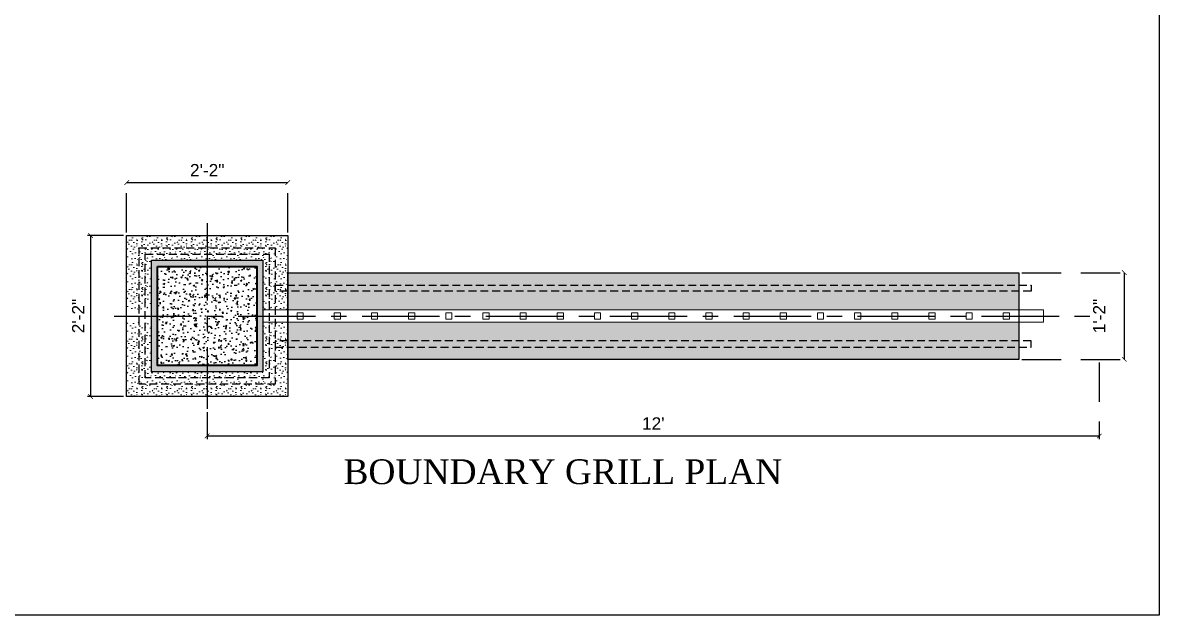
# Model space of a CAD drawing. Header units: inches. Extents: x 295786 to 300745, y 68261 to 70432.
# Drawn here: x 297268.4 to 297451.8, y 69253.3 to 69349 of the extents above; entities that cross this region are included whole.
import ezdxf

# ---------------------------------------------------------------- set-up
doc = ezdxf.new("R2010")
doc.units = ezdxf.units.IN
doc.header["$MEASUREMENT"] = 0
doc.linetypes.add('CENTER', pattern=[2, 1.25, -0.25, 0.25, -0.25])
doc.linetypes.add('HIDDEN', pattern=[9.525, 6.35, -3.175])
for name, color, linetype in [('A-TYP-ST-Hatch', 8, 'Continuous'), ('AR-TEXT', 3, 'Continuous'), ('CENTRE LINE', 8, 'CENTER'), ('DIM', 7, 'Continuous'), ('HIDDEN', 2, 'HIDDEN'), ('Kerb Hatch', 9, 'Continuous'), ('TITLE', 1, 'Continuous'), ('WALL', 4, 'Continuous')]:
    doc.layers.add(name, color=color, linetype=linetype)
for name, color, linetype, lineweight in [('E--CONCRETE-04', 6, 'Continuous', 40), ('F--BLOCKWALL-HATCH', 250, 'Continuous', 13), ('G--STELWRK-0', 8, 'Continuous', 13), ('G--STELWRK-1', 9, 'Continuous', 18)]:
    doc.layers.add(name, color=color, linetype=linetype, lineweight=lineweight)
doc.styles.add('3-16', font='arial.ttf')
doc.styles.add('TIME NEW', font='times.ttf')
doc.dimstyles.new('1-2', dxfattribs={"dimscale": 0.25, "dimtxt": 8, "dimasz": 3, "dimexe": 2, "dimexo": 2, "dimgap": 4, "dimtad": 1, "dimdec": 0, "dimzin": 0, "dimdsep": 46, "dimlunit": 4, "dimtxsty": '3-16', "dimblk": 'ARCHTICK', "dimcen": 0.09375, "dimclrd": 1, "dimclre": 8, "dimclrt": 2, "dimadec": 0, "dimazin": 0, "dimtfac": 1, "dimtdec": 0, "dimtofl": 0, "dimtmove": 2, "dimatfit": 3, "dimldrblk": 'AERO', "dimfxl": 0, "dimtolj": 1, "dimtzin": 0, "dimarcsym": 0})
pattern_1 = [(0, (-297333.9234, -69332.35), (0, 4), [0, -4]), (0, (-297333.8834, -69333.75), (0, 4), [0, -4]), (0, (-297333.7634, -69331.59), (0, 4), [0, -4]), (338.1986, (-297335.8434, -69332.83), (12.000001092, -3.999999642), [0.430812, -21.109848]), (216.8699, (-297335.4434, -69332.99), (11.9999996713, 8.000000493), [0.2, -19.8]), (130.6013, (-297335.6034, -69333.11), (20.00000168495, -23.9999960726), [0.36878, -36.509396]), (206.5651, (-297336.9234, -69333.59), (-3.999996632, -4.000005238), [0.089444, -8.854828]), (326.3099, (-297337.0034, -69333.63), (7.999998231, -4.000005338), [0.144224, -14.277984]), (108.4349, (-297336.8834, -69333.71), (-3.999993613, 8.0000017384), [0.126492, -12.52262]), (225, (-297334.3634, -69333.99), (-4e-16, -4.000001238), [0.169704, -5.487148]), (0, (-297334.4834, -69334.11), (4, 4), [0.24, -3.76]), (135, (-297334.2434, -69334.11), (-4.000001238, 0), [0.169704, -5.487148]), (251.5651, (-297334.8434, -69331.43), (3.999993613, 8.0000017384), [0.126492, -12.52262]), (0, (-297334.8834, -69331.55), (4, 4), [0.2, -3.8]), (143.1301, (-297334.6834, -69331.55), (-11.9999996713, 8.000000493), [0.2, -19.8]), (213.6901, (-297336.9634, -69331.39), (7.999998231, 4.000005338), [0.144224, -14.277984]), (341.5651, (-297337.0834, -69331.47), (-8.0000017384, 3.999993613), [0.252984, -12.396128]), (126.8699, (-297336.8434, -69331.55), (8.000000493, -11.9999996713), [0.2, -19.8]), (0, (-297335.8034, -69331.55), (0, 4), [0, -4]), (0, (-297336.8834, -69332.59), (0, 4), [0, -4]), (0, (-297335.7634, -69334.07), (0, 4), [0, -4]), (0, (-297334.6834, -69332.83), (0, 4), [0, -4]), (0, (-297335.8434, -69332.15), (0, 4), [0, -4]), (0, (-297336.7234, -69332.03), (0, 4), [0, -4]), (0, (-297336.3634, -69332.27), (0, 4), [0, -4]), (0, (-297336.5234, -69333.23), (0, 4), [0, -4]), (0, (-297337.4834, -69333.07), (0, 4), [0, -4]), (0, (-297337.4434, -69332.15), (0, 4), [0, -4]), (0, (-297337.5634, -69331.27), (0, 4), [0, -4]), (0, (-297336.3234, -69331.11), (0, 4), [0, -4]), (0, (-297335.4434, -69330.95), (0, 4), [0, -4]), (0, (-297334.0434, -69331.11), (0, 4), [0, -4]), (0, (-297335.0034, -69332.35), (0, 4), [0, -4]), (0, (-297335.4034, -69331.63), (0, 4), [0, -4]), (0, (-297335.0834, -69333.55), (0, 4), [0, -4]), (0, (-297336.2834, -69333.75), (0, 4), [0, -4]), (0, (-297335.0834, -69334.63), (0, 4), [0, -4]), (0, (-297336.4034, -69334.39), (0, 4), [0, -4]), (0, (-297337.6834, -69334.51), (0, 4), [0, -4]), (0, (-297337.2034, -69334.71), (0, 4), [0, -4]), (0, (-297337.1634, -69334.15), (0, 4), [0, -4]), (0, (-297334.4834, -69334.79), (0, 4), [0, -4]), (0, (-297334.0034, -69333.15), (0, 4), [0, -4]), (0, (-297334.2034, -69331.95), (0, 4), [0, -4]), (0, (-297336.0434, -69334.83), (0, 4), [0, -4])]

# ---------------------------------------------------------------- blocks, each defined once
blk = doc.blocks.new('grill wall plan')
at = {"layer": 'A-TYP-ST-Hatch', "linetype": 'Continuous', "ltscale": 1.5}
h = blk.add_hatch(dxfattribs=at)
h.set_pattern_fill('AR-SAND', color=250, scale=0.1, style=0)
h.set_pattern_definition([(37.5, (-297337.7234, -69334.91), (-0.00629933581, 0.1926823769), [0, -0.152, 0, -0.17, 0, -0.1625]), (7.5, (-297337.7234, -69334.91), (0.17697767053, 0.28221460652), [0, -0.082, 0, -0.137, 0, -0.0525]), (327.5, (-297337.8464, -69334.91), (0.311414186175, 0.00056590535), [0, -0.05, 0, -0.18, 0, -0.235]), (317.5, (-297337.8464, -69334.91), (0.30061266046, 0.0877675565), [0, -0.025, 0, -0.118, 0, -0.135])])
h.paths.add_polyline_path([(-9, 9), (9, 9), (9, -9), (-9, -9)])
h.paths.add_polyline_path([(-8, 8), (8, 8), (8, -8), (-8, -8)], flags=16)
at = {"layer": 'F--BLOCKWALL-HATCH'}
h = blk.add_hatch(dxfattribs=at)
h.set_pattern_fill('CONC', color=256, scale=4, pattern_type=2)
h.set_pattern_definition(pattern_1)
h.paths.add_polyline_path([(-9, 1), (-9, 9), (9, 9), (9, 1), (13, 1), (13, 13), (-13, 13), (-13, 1)])
h.paths.add_polyline_path([(9, -1), (9, -9), (-9, -9), (-9, -1), (-13, -1), (-13, -13), (13, -13), (13, -1)])
h = blk.add_hatch(dxfattribs=at)
h.set_pattern_fill('CONC', color=256, scale=4, pattern_type=2)
h.set_pattern_definition(pattern_1)
h.paths.add_polyline_path([(13, 1), (131, 1), (131, 7), (13, 7)])
h.paths.add_polyline_path([(131, -1), (13, -1), (13, -7), (131, -7)])
at = {"layer": 'Kerb Hatch'}
h = blk.add_hatch(dxfattribs=at)
h.set_pattern_fill('AR-CONC', color=250, scale=0.335, style=0)
h.set_pattern_definition([(50, (-297337.7234, -69334.91), (2.402821612, -0.210219652), [0.25125, -2.76375]), (355, (-297337.7234, -69334.91), (-0.464816968, 2.519843648), [0.201, -2.211]), (100.4514445, (-297337.5232, -69334.9275), (1.938004637, 2.30962397), [0.213529643, -2.348826075]), (46.1842, (-297337.7234, -69334.24), (3.575258458, -0.55448959), [0.376875, -4.145625]), (96.6356355, (-297337.4255, -69334.2862), (3.13111752, 3.263297313), [0.320294646, -3.523241096]), (351.184164, (-297337.7234, -69334.24), (3.131117516, 3.26329731), [0.3015, -3.316500003]), (21, (-297337.3884, -69334.4075), (1.999638625, -1.348773284), [0.25125, -2.76375]), (326, (-297337.3884, -69334.4075), (0.815106362, 2.42925265), [0.201, -2.211]), (71.4514447, (-297337.2218, -69334.52), (2.814744962, 1.080479362), [0.213529637, -2.348826075]), (37.5, (-297337.7234, -69334.91), (0.0407355153, 1.1151944103), [0, -2.1842, 0, -2.2445, 0, -2.219375]), (7.5, (-297337.7234, -69334.91), (0.8812829504, 1.321279235), [0, -1.2797, 0, -2.13395, 0, -0.845875]), (327.5, (-297338.47045, -69334.91), (1.7883051612, -0.0755588203), [0, -0.8375, 0, -2.613, 0, -3.46725]), (317.5, (-297338.8055, -69334.91), (1.953673667, 0.335351691), [0, -1.08875, 0, -1.7353, 0, -2.46225])])
h.paths.add_polyline_path([(-8, 8), (8, 8), (8, -8), (-8, -8)])
at = {"layer": 'CENTRE LINE', "ltscale": 10}
for p, q in [((0, 15), (0, -15)), ((-15, 0), (144, 0))]:
    blk.add_line(p, q, dxfattribs=at)
at = {"layer": 'E--CONCRETE-04'}
blk.add_lwpolyline([(-8, 8), (8, 8), (8, -8), (-8, -8)], close=True, dxfattribs=at)
at = {"layer": 'G--STELWRK-0', "color": 3}
for points in [[(14.5, 0.5), (15.5, 0.5), (15.5, -0.5), (14.5, -0.5)], [(20.5, 0.5), (21.5, 0.5), (21.5, -0.5), (20.5, -0.5)], [(26.5, 0.5), (27.5, 0.5), (27.5, -0.5), (26.5, -0.5)], [(32.5, 0.5), (33.5, 0.5), (33.5, -0.5), (32.5, -0.5)], [(38.5, 0.5), (39.5, 0.5), (39.5, -0.5), (38.5, -0.5)], [(44.5, 0.5), (45.5, 0.5), (45.5, -0.5), (44.5, -0.5)], [(50.5, 0.5), (51.5, 0.5), (51.5, -0.5), (50.5, -0.5)], [(56.5, 0.5), (57.5, 0.5), (57.5, -0.5), (56.5, -0.5)], [(62.5, 0.5), (63.5, 0.5), (63.5, -0.5), (62.5, -0.5)], [(68.5, 0.5), (69.5, 0.5), (69.5, -0.5), (68.5, -0.5)], [(74.5, 0.5), (75.5, 0.5), (75.5, -0.5), (74.5, -0.5)], [(80.5, 0.5), (81.5, 0.5), (81.5, -0.5), (80.5, -0.5)], [(86.5, 0.5), (87.5, 0.5), (87.5, -0.5), (86.5, -0.5)], [(92.5, 0.5), (93.5, 0.5), (93.5, -0.5), (92.5, -0.5)], [(98.5, 0.5), (99.5, 0.5), (99.5, -0.5), (98.5, -0.5)], [(104.5, 0.5), (105.5, 0.5), (105.5, -0.5), (104.5, -0.5)], [(110.5, 0.5), (111.5, 0.5), (111.5, -0.5), (110.5, -0.5)], [(116.5, 0.5), (117.5, 0.5), (117.5, -0.5), (116.5, -0.5)], [(122.5, 0.5), (123.5, 0.5), (123.5, -0.5), (122.5, -0.5)], [(128.5, 0.5), (129.5, 0.5), (129.5, -0.5), (128.5, -0.5)]]:
    blk.add_lwpolyline(points, close=True, dxfattribs=at)
at = {"layer": 'G--STELWRK-1'}
blk.add_lwpolyline([(9, 1), (135, 1), (135, -1), (9, -1)], close=True, dxfattribs=at)
at = {"layer": 'HIDDEN', "ltscale": 0.2}
for points in [[(-11, 11), (11, 11), (11, -11), (-11, -11)], [(-10, 10), (10, 10), (10, -10), (-10, -10)], [(11, 5), (133, 5), (133, 4), (11, 4)], [(11, -5), (133, -5), (133, -4), (11, -4)]]:
    blk.add_lwpolyline(points, close=True, dxfattribs=at)
at = {"layer": 'TITLE'}
blk.add_lwpolyline([(-9, 9), (9, 9), (9, -9), (-9, -9)], close=True, dxfattribs=at)
at = {"layer": 'WALL'}
for points in [[(-13, 13), (13, 13), (13, -13), (-13, -13)], [(13, 7), (131, 7), (131, -7), (13, -7)]]:
    blk.add_lwpolyline(points, close=True, dxfattribs=at)
blk = doc.blocks.new('_ArchTick')
at = {"color": 0, "const_width": 0.15}
blk.add_lwpolyline([(-0.5, -0.5), (0.5, 0.5)], dxfattribs=at)
blk = doc.blocks.new('*D21')
at = {"layer": 'Defpoints', "color": 0, "transparency": 16777216}
for p in [(297285.16, 69314.63), (297279.34, 69288.63), (297285.16, 69288.63)]:
    blk.add_point(p, dxfattribs=at)
at = {"layer": 'DIM', "color": 8, "linetype": 'HIDDEN', "lineweight": -2, "transparency": 16777216}
for p, q in [((297284.66, 69314.63), (297278.84, 69314.63)), ((297284.66, 69288.63), (297278.84, 69288.63))]:
    blk.add_line(p, q, dxfattribs=at)
at = {"layer": 'DIM', "color": 1, "lineweight": -2, "transparency": 16777216}
blk.add_line((297279.34, 69314.63), (297279.34, 69288.63), dxfattribs=at)
at = {"layer": 'DIM', "color": 1, "lineweight": -2, "transparency": 16777216, "xscale": 0.75, "yscale": 0.75, "zscale": 0.75}
for p, rotation in [((297279.34, 69314.63), 90), ((297279.34, 69288.63), 270)]:
    blk.add_blockref('_ArchTick', p, dxfattribs=dict(at, rotation=rotation))
at = {"layer": 'DIM', "color": 2, "transparency": 16777216, "insert": (297277.34, 69301.63), "char_height": 2, "attachment_point": 5, "rotation": 90, "style": '3-16'}
blk.add_mtext('\\A1;2\'-2"', dxfattribs=at)
blk = doc.blocks.new('AERO')
blk.add_line((0, 0), (-1, 0))
blk.add_lwpolyline([(-0.71, 0.71), (0, 0), (-0.71, -0.71)])
blk = doc.blocks.new('*D22')
at = {"layer": 'Defpoints', "color": 0, "transparency": 16777216}
for p in [(297311.16, 69323.18), (297285.16, 69314.63), (297311.16, 69314.63)]:
    blk.add_point(p, dxfattribs=at)
at = {"layer": 'DIM', "color": 8, "linetype": 'HIDDEN', "lineweight": -2, "transparency": 16777216}
for p, q in [((297285.16, 69315.13), (297285.16, 69323.68)), ((297311.16, 69315.13), (297311.16, 69323.68))]:
    blk.add_line(p, q, dxfattribs=at)
at = {"layer": 'DIM', "color": 1, "lineweight": -2, "transparency": 16777216}
blk.add_line((297285.16, 69323.18), (297311.16, 69323.18), dxfattribs=at)
at = {"layer": 'DIM', "color": 1, "lineweight": -2, "transparency": 16777216, "xscale": 0.75, "yscale": 0.75, "zscale": 0.75, "rotation": 180}
blk.add_blockref('_ArchTick', (297285.16, 69323.18), dxfattribs=at)
at = {"layer": 'DIM', "color": 1, "lineweight": -2, "transparency": 16777216, "xscale": 0.75, "yscale": 0.75, "zscale": 0.75}
blk.add_blockref('_ArchTick', (297311.16, 69323.18), dxfattribs=at)
at = {"layer": 'DIM', "color": 2, "transparency": 16777216, "insert": (297298.16, 69325.18), "char_height": 2, "attachment_point": 5, "style": '3-16'}
blk.add_mtext('\\A1;2\'-2"', dxfattribs=at)
blk = doc.blocks.new('*D23')
at = {"layer": 'Defpoints', "color": 0, "transparency": 16777216}
for p in [(297442.16, 69294.63), (297298.16, 69286.63), (297442.16, 69282.27)]:
    blk.add_point(p, dxfattribs=at)
at = {"layer": 'DIM', "color": 8, "linetype": 'HIDDEN', "lineweight": -2, "transparency": 16777216}
for p, q in [((297442.16, 69294.13), (297442.16, 69281.77)), ((297298.16, 69286.13), (297298.16, 69281.77))]:
    blk.add_line(p, q, dxfattribs=at)
at = {"layer": 'DIM', "color": 1, "lineweight": -2, "transparency": 16777216}
blk.add_line((297298.16, 69282.27), (297442.16, 69282.27), dxfattribs=at)
at = {"layer": 'DIM', "color": 1, "lineweight": -2, "transparency": 16777216, "xscale": 0.75, "yscale": 0.75, "zscale": 0.75, "rotation": 180}
blk.add_blockref('_ArchTick', (297298.16, 69282.27), dxfattribs=at)
at = {"layer": 'DIM', "color": 1, "lineweight": -2, "transparency": 16777216, "xscale": 0.75, "yscale": 0.75, "zscale": 0.75}
blk.add_blockref('_ArchTick', (297442.16, 69282.27), dxfattribs=at)
at = {"layer": 'DIM', "color": 2, "transparency": 16777216, "insert": (297370.16, 69284.28), "char_height": 2, "attachment_point": 5, "style": '3-16'}
blk.add_mtext("\\A1;12'", dxfattribs=at)
blk = doc.blocks.new('*D24')
at = {"layer": 'Defpoints', "color": 0, "transparency": 16777216}
for p in [(297429.16, 69308.63), (297429.16, 69294.63), (297446.19, 69294.63)]:
    blk.add_point(p, dxfattribs=at)
at = {"layer": 'DIM', "color": 8, "linetype": 'HIDDEN', "lineweight": -2, "transparency": 16777216}
for p, q in [((297429.66, 69308.63), (297446.69, 69308.63)), ((297429.66, 69294.63), (297446.69, 69294.63))]:
    blk.add_line(p, q, dxfattribs=at)
at = {"layer": 'DIM', "color": 1, "lineweight": -2, "transparency": 16777216}
blk.add_line((297446.19, 69308.63), (297446.19, 69294.63), dxfattribs=at)
at = {"layer": 'DIM', "color": 1, "lineweight": -2, "transparency": 16777216, "xscale": 0.75, "yscale": 0.75, "zscale": 0.75}
for p, rotation in [((297446.19, 69308.63), 90), ((297446.19, 69294.63), 270)]:
    blk.add_blockref('_ArchTick', p, dxfattribs=dict(at, rotation=rotation))
at = {"layer": 'DIM', "color": 2, "transparency": 16777216, "insert": (297442.16, 69301.63), "char_height": 2, "attachment_point": 5, "rotation": 90, "style": '3-16'}
blk.add_mtext('\\A1;1\'-2"', dxfattribs=at)

msp = doc.modelspace()

# ---------------------------------------------------------------- linework, layer by layer
msp.add_lwpolyline([(297083.677, 69503.487), (297451.842, 69503.487), (297451.842, 69253.318), (297083.677, 69253.318)], close=True)

# ---------------------------------------------------------------- block references
msp.add_blockref('grill wall plan', (297298.15740044, 69301.632))

# ---------------------------------------------------------------- texts
at = {"layer": 'AR-TEXT', "insert": (297320.15592646, 69278.49871305), "char_height": 4, "attachment_point": 1, "style": 'TIME NEW'}
msp.add_mtext('BOUNDARY GRILL PLAN', dxfattribs=at)

# ---------------------------------------------------------------- dimensions: what is measured, and where the dimension line sits
at = {"layer": 'DIM'}
for base, p1, p2, picture, middle in [((297311.15740044, 69323.178), (297285.15740044, 69314.632), (297311.15740044, 69314.632), '*D22', (297298.15740044, 69325.18209277)), ((297442.15740044, 69282.271), (297298.15740044, 69286.632), (297442.15740044, 69294.632), '*D23', (297370.15740044, 69284.27509277))]:
    dim = msp.add_linear_dim(base=base, p1=p1, p2=p2, dimstyle='1-2', dxfattribs=at)
    dim.commit()
    dim.dimension.update_dxf_attribs({"geometry": picture, "text_midpoint": middle})
dim = msp.add_linear_dim(base=(297279.341, 69288.632), p1=(297285.15740044, 69314.632), p2=(297285.15740044, 69288.632), angle=90, dimstyle='1-2', dxfattribs=at)
dim.commit()
dim.dimension.update_dxf_attribs({"geometry": '*D21', "text_midpoint": (297277.33690723, 69301.632)})
dim = msp.add_linear_dim(base=(297446.194, 69294.632), p1=(297429.15740044, 69308.632), p2=(297429.15740044, 69294.632), angle=90, dimstyle='1-2', dxfattribs=at)
dim.commit()
dim.dimension.update_dxf_attribs({"geometry": '*D24', "text_midpoint": (297442.15740044, 69301.632), "dimtype": 160})

doc.saveas('drawing.dxf')
